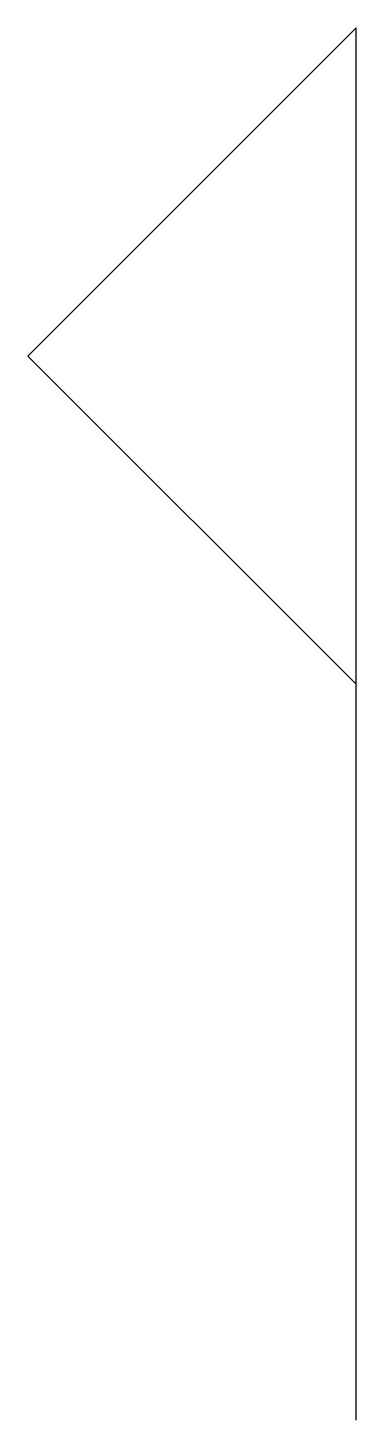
# Model space of a CAD drawing. Extents: x 155.5 to 159.1, y 292.3 to 307.3.
import ezdxf

# ---------------------------------------------------------------- set-up
doc = ezdxf.new("R2010")
doc.units = 0
doc.header["$LTSCALE"] = 10
doc.layers.add('DIMENSION', color=7, linetype='CONTINUOUS')

msp = doc.modelspace()

# ---------------------------------------------------------------- linework, layer by layer
at = {"layer": 'DIMENSION', "color": 0, "linetype": 'CONTINUOUS'}
for p, q in [((159.056, 307.265), (155.52, 303.729)), ((159.056, 292.265), (159.056, 307.265)), ((155.52, 303.729), (159.056, 300.194))]:
    msp.add_line(p, q, dxfattribs=at)

doc.saveas('drawing.dxf')
